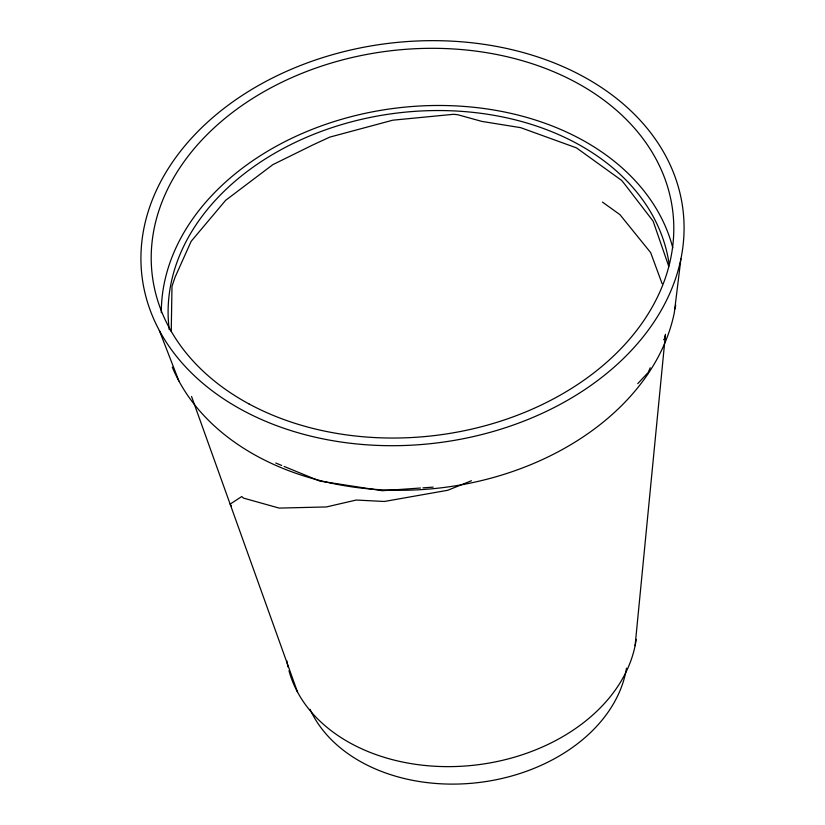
<?xml version="1.0" encoding="UTF-8"?>
<svg xmlns="http://www.w3.org/2000/svg" width="825" height="825" viewBox="0 0 825 825"><rect width="100%" height="100%" fill="white"/><g stroke="black" fill="none" stroke-linecap="round" stroke-linejoin="round"><path stroke-width="1.24" d="M171.239 331.567L171.992 286.285L175.034 277.282L191.163 241.312L225.658 200.3L272.817 164.66L312.778 144.973L329.711 137.136L392.772 120.192L453.575 114.304L457.793 114.737L481.831 121.399L520.658 127.658L576.479 147.871L621.668 180.438L624.752 184.243L653.111 221.131L668.766 266.351M635.106 645.666L665.466 334.259M680.924 258.803A272.528 201.248 -7.1 0 1 242.529 410.231A272.528 201.248 -7.1 0 1 314.047 60.493A272.528 201.248 -7.1 0 1 680.924 258.803L674.314 312.727A258.906 191.183 -7.1 0 1 437.363 488.256A258.906 191.183 -7.1 0 1 172.281 367.104M650.224 367.775L648.223 372.446L637.735 383.666M663.63 339.745L665.105 338.013L664.929 335.796M471.477 480.728L447.676 490.287L384.316 501.476L356.235 500.043L326.401 506.942L279.159 508.097L243.519 498.114L241.756 496.557L230.134 504.096L231.433 506.034M420.451 488.018L382.264 490.7L319.822 481.099L284.089 466.434M422.998 487.843L433.177 487.132M275.756 463.011L281.707 465.455M602.425 202.063L619.946 214.665L650.657 252.615L662.124 283.718M159.39 330.598L178.86 380.933M191.544 396.474L297.547 692.134M626.495 668.188A163.515 120.749 -7.1 0 1 480.8 782.275A163.515 120.749 -7.1 0 1 310.014 709.273M636.199 639.354A176.395 130.257 -7.1 0 1 469.435 765.672A176.395 130.257 -7.1 0 1 288.967 670.715M288.038 667.012A176.395 130.257 -7.1 0 1 286.832 660.835M169.249 329.742A252.089 186.161 -7.1 0 1 393.649 113.489A252.089 186.161 -7.1 0 1 669.034 263.505M675.685 305.044A258.906 191.183 -7.1 0 1 675.046 308.901M161.318 312.737A258.906 191.183 -7.1 0 1 394.927 108.25A258.906 191.183 -7.1 0 1 672.798 247.892M248.964 403.91A262.216 193.638 -7.1 0 0 670.766 258.215A262.216 193.638 -7.1 0 0 317.769 67.403A262.216 193.638 -7.1 0 0 248.964 403.91"/></g></svg>
